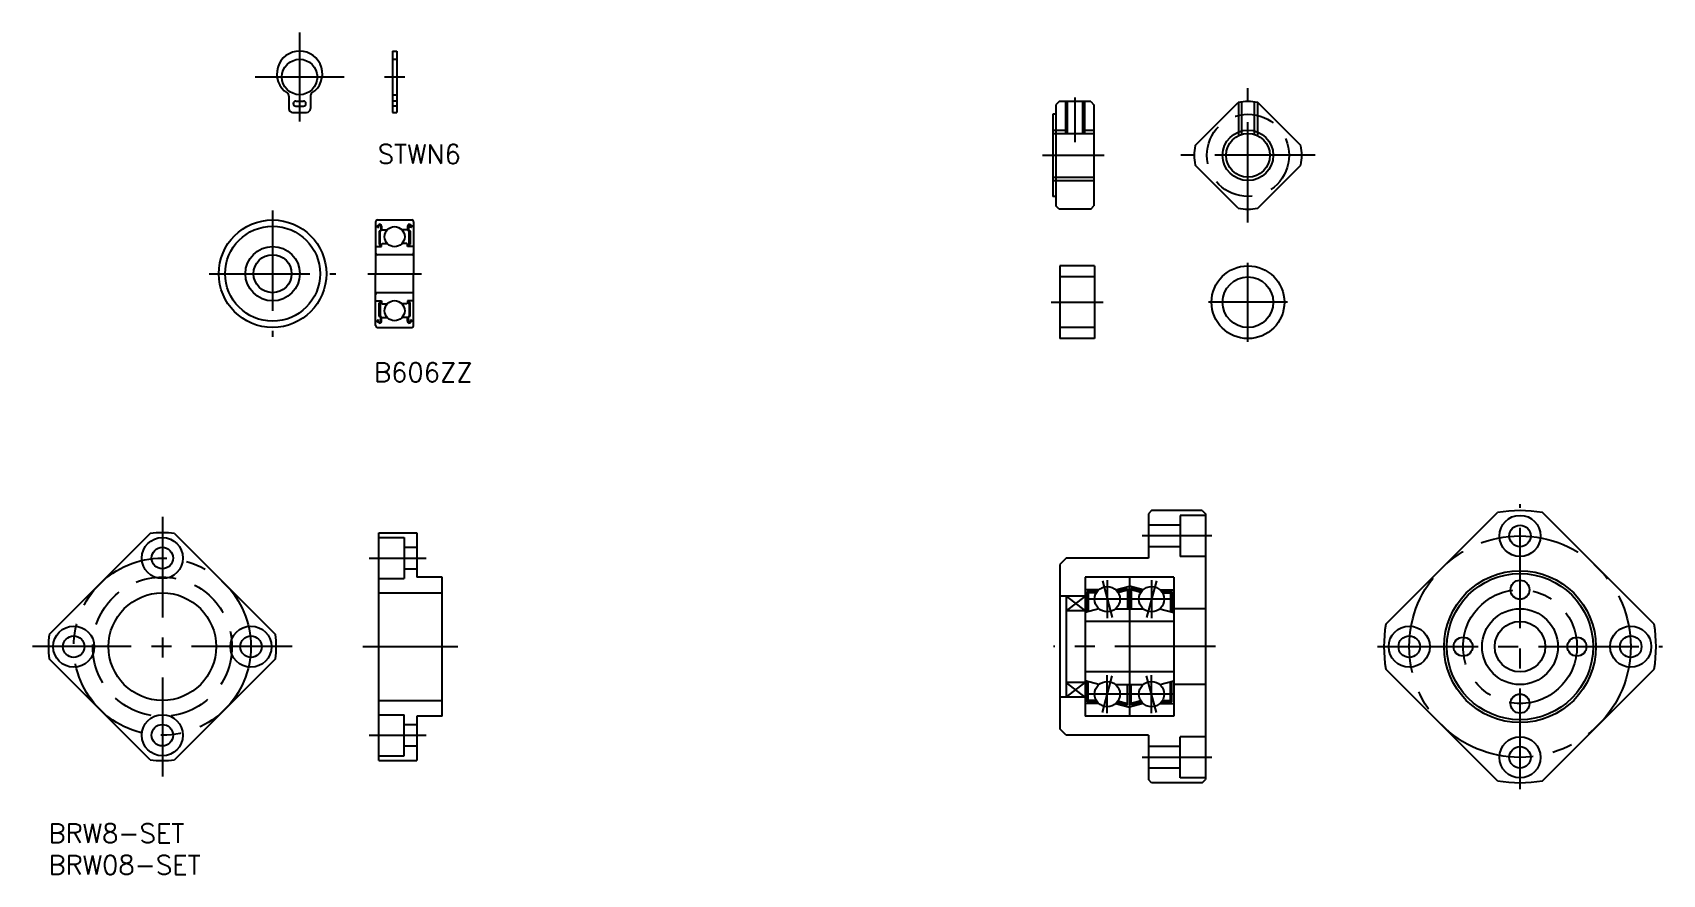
# Model space of a CAD drawing. Extents: x -3 to 255, y -8 to 125.
import ezdxf

# ---------------------------------------------------------------- set-up
doc = ezdxf.new("R2010")
doc.units = 0
doc.header["$LTSCALE"] = 0.5
doc.linetypes.add('CENTER', pattern=[50.8, 31.75, -6.35, 6.35, -6.35])
doc.linetypes.add('DASHED', pattern=[19.05, 12.7, -6.35])
for name, color, linetype in [('MSM_CENTER', 1, 'CENTER'), ('MSM_CONTINUOUS', 7, 'CONTINUOUS'), ('MSM_DASHED', 4, 'DASHED'), ('MSM_NARROW', 5, 'CONTINUOUS'), ('MSM_PART_NUMBER', 7, 'CONTINUOUS')]:
    doc.layers.add(name, color=color, linetype=linetype)
doc.styles.get("Standard").update_dxf_attribs({"font": 'txt.shx', "height": 3, "bigfont": 'bigfont.shx'})

# ---------------------------------------------------------------- blocks, each defined once
blk = doc.blocks.new('*U57')
at = {"layer": 'MSM_PART_NUMBER'}
blk.add_text('BRW8-SET', height=3, dxfattribs=at).set_placement((0, -3))
blk = doc.blocks.new('*U58')
at = {"layer": 'MSM_PART_NUMBER'}
blk.add_text('BRW08-SET', height=3, dxfattribs=at).set_placement((0, -8))

msp = doc.modelspace()

# ---------------------------------------------------------------- linework, layer by layer
at = {"layer": 'MSM_CENTER', "color": 1, "linetype": 'CENTER'}
for p, q in [((39.69, 125.06), (39.69, 111.03)), ((32.68, 118.04), (46.71, 118.04)), ((53.11, 118.04), (56.32, 118.04)), ((35.42, 96.95), (35.42, 76.95)), ((25.42, 86.95), (45.42, 86.95)), ((50.46, 86.95), (58.94, 86.95)), ((18, 48.5), (18, 7.5)), ((50.7, 42), (59.7, 42)), ((38.5, 28), (-2.5, 28)), ((49.7, 28), (64.7, 28)), ((50.7, 14), (59.7, 14))]:
    msp.add_line(p, q, dxfattribs=at)
at = {"layer": 'MSM_CENTER'}
for p, q in [((189.53, 95.04), (189.53, 116.29)), ((162.18, 114.8), (162.18, 107.72)), ((157.06, 105.66), (166.81, 105.66)), ((200.15, 105.66), (178.9, 105.66)), ((189.53, 76.19), (189.53, 88.69)), ((158.42, 82.44), (166.67, 82.44)), ((195.78, 82.44), (183.28, 82.44)), ((232.51, 5.5), (232.51, 50.5)), ((183.8, 45.5), (172.8, 45.5)), ((166.52, 38.4), (168.08, 32.6)), ((167.3, 38.5), (167.3, 32.5)), ((175.08, 38.4), (173.52, 32.6)), ((174.3, 38.5), (174.3, 32.5)), ((177.8, 35.5), (163.8, 35.5)), ((184.39, 28), (158.8, 28)), ((210.01, 28), (255.01, 28)), ((166.52, 17.6), (168.08, 23.4)), ((167.3, 17.5), (167.3, 23.5)), ((175.08, 17.6), (173.52, 23.4)), ((174.3, 17.5), (174.3, 23.5)), ((177.8, 20.5), (163.8, 20.5)), ((183.8, 10.5), (172.8, 10.5))]:
    msp.add_line(p, q, dxfattribs=at)
for radius in [17.5, 9]:
    msp.add_circle((232.51, 28), radius, dxfattribs=at)
at = {"layer": 'MSM_CENTER', "color": 1, "linetype": 'CENTER'}
msp.add_circle((18, 28), 14, dxfattribs=at)
at = {"layer": 'MSM_CONTINUOUS'}
for p, q in [((54.35, 122.14), (54.35, 112.44)), ((54.35, 122.14), (55.05, 122.14)), ((55.05, 122.14), (55.05, 112.44)), ((37.99, 115.02), (37.99, 113.04)), ((39.09, 114.24), (40.3, 114.24)), ((39.09, 113.44), (40.3, 113.44)), ((39.69, 115.24), (39.69, 114.24)), ((39.69, 113.44), (39.69, 112.44)), ((41.39, 115.02), (41.39, 113.04)), ((159.68, 114.16), (159.18, 113.66)), ((159.18, 113.66), (159.18, 97.66)), ((164.68, 114.16), (159.68, 114.16)), ((164.68, 114.16), (165.18, 113.66)), ((165.18, 113.66), (165.18, 97.66)), ((181.17, 107.2), (187.98, 114.02)), ((197.88, 107.2), (191.07, 114.02)), ((38.59, 112.44), (40.8, 112.44)), ((54.35, 112.44), (55.05, 112.44)), ((158.68, 112.16), (158.68, 99.16)), ((159.18, 112.16), (158.68, 112.16)), ((187.98, 97.3), (181.17, 104.12)), ((191.07, 97.3), (197.88, 104.12)), ((159.18, 99.16), (158.68, 99.16)), ((52, 95.45), (57.4, 95.45)), ((159.68, 97.16), (159.18, 97.66)), ((164.68, 97.16), (159.68, 97.16)), ((164.68, 97.16), (165.18, 97.66)), ((51.7, 95.15), (51.7, 86.95)), ((51.7, 94.55), (51.8, 94.45)), ((51.8, 94.45), (52.01, 94.45)), ((52.01, 94.45), (52.11, 94.62)), ((52.06, 94.28), (52.16, 94.21)), ((52.12, 94.39), (52.22, 94.56)), ((52.23, 94.32), (52.12, 94.39)), ((52.16, 94.21), (52.23, 94.32)), ((52.51, 93.9), (52.26, 93.65)), ((52.26, 93.65), (52.26, 91.59)), ((52.64, 93.85), (52.39, 93.6)), ((52.39, 91.59), (52.39, 93.6)), ((52.51, 94.48), (52.51, 93.9)), ((52.64, 94.48), (52.64, 93.85)), ((52.64, 94), (52.74, 93.9)), ((52.74, 93.9), (53.55, 93.9)), ((56.65, 93.9), (55.84, 93.9)), ((56.75, 94), (56.65, 93.9)), ((56.75, 94.48), (56.75, 93.85)), ((56.75, 93.85), (57.01, 93.6)), ((56.88, 94.48), (56.88, 93.9)), ((56.88, 93.9), (57.13, 93.65)), ((57.01, 91.59), (57.01, 93.6)), ((57.13, 93.65), (57.13, 91.59)), ((57.16, 94.32), (57.27, 94.39)), ((57.23, 94.21), (57.16, 94.32)), ((57.27, 94.39), (57.17, 94.56)), ((57.34, 94.28), (57.23, 94.21)), ((57.38, 94.45), (57.28, 94.62)), ((57.6, 94.45), (57.38, 94.45)), ((57.7, 94.55), (57.6, 94.45)), ((57.7, 95.15), (57.7, 86.95)), ((51.7, 91.15), (51.8, 91.25)), ((51.8, 91.25), (52.64, 91.25)), ((52.57, 91.59), (52.39, 91.59)), ((52.39, 91.47), (52.57, 91.47)), ((52.57, 91.47), (52.57, 91.59)), ((52.64, 91.6), (52.74, 91.7)), ((52.64, 91.25), (52.64, 91.6)), ((52.74, 91.7), (53.55, 91.7)), ((56.65, 91.7), (55.84, 91.7)), ((56.75, 91.6), (56.65, 91.7)), ((56.75, 91.25), (56.75, 91.6)), ((57.6, 91.25), (56.75, 91.25)), ((56.82, 91.59), (57.01, 91.59)), ((56.82, 91.47), (56.82, 91.59)), ((57.01, 91.47), (56.82, 91.47)), ((57.7, 91.15), (57.6, 91.25)), ((57.4, 89.95), (52, 89.95)), ((54.7, 89.95), (54.7, 89.95)), ((56.05, 89.95), (56.05, 89.95)), ((159.8, 88.19), (159.8, 76.69)), ((165.3, 88.19), (159.8, 88.19)), ((165.3, 88.19), (165.3, 76.69)), ((51.7, 78.75), (51.7, 86.95)), ((57.7, 78.75), (57.7, 86.95)), ((51.7, 82.75), (51.8, 82.65)), ((51.8, 82.65), (52.64, 82.65)), ((57.4, 83.95), (52, 83.95)), ((52.39, 82.43), (52.57, 82.43)), ((52.57, 82.43), (52.57, 82.3)), ((52.64, 82.65), (52.64, 82.3)), ((57.6, 82.65), (56.75, 82.65)), ((56.75, 82.65), (56.75, 82.3)), ((57.01, 82.43), (56.82, 82.43)), ((56.82, 82.43), (56.82, 82.3)), ((57.7, 82.75), (57.6, 82.65)), ((52.26, 80.25), (52.26, 82.3)), ((52.51, 80), (52.26, 80.25)), ((52.39, 82.3), (52.39, 80.3)), ((52.57, 82.3), (52.39, 82.3)), ((52.64, 80.05), (52.39, 80.3)), ((52.51, 79.42), (52.51, 80)), ((52.64, 82.3), (52.74, 82.2)), ((52.64, 79.42), (52.64, 80.05)), ((52.64, 79.9), (52.74, 80)), ((52.74, 82.2), (53.55, 82.2)), ((52.74, 80), (53.55, 80)), ((56.65, 82.2), (55.84, 82.2)), ((56.65, 80), (55.84, 80)), ((56.75, 82.3), (56.65, 82.2)), ((56.75, 79.9), (56.65, 80)), ((56.75, 80.05), (57.01, 80.3)), ((56.75, 79.42), (56.75, 80.05)), ((56.82, 82.3), (57.01, 82.3)), ((56.88, 80), (57.13, 80.25)), ((56.88, 79.42), (56.88, 80)), ((57.01, 82.3), (57.01, 80.3)), ((57.13, 80.25), (57.13, 82.3)), ((51.7, 79.35), (51.8, 79.45)), ((51.8, 79.45), (52.01, 79.45)), ((52, 78.45), (57.4, 78.45)), ((52.01, 79.45), (52.11, 79.28)), ((52.06, 79.62), (52.16, 79.68)), ((52.23, 79.57), (52.12, 79.51)), ((52.12, 79.51), (52.22, 79.34)), ((52.16, 79.68), (52.23, 79.57)), ((57.23, 79.68), (57.16, 79.57)), ((57.16, 79.57), (57.27, 79.51)), ((57.27, 79.51), (57.17, 79.34)), ((57.34, 79.62), (57.23, 79.68)), ((57.38, 79.45), (57.28, 79.28)), ((57.6, 79.45), (57.38, 79.45)), ((57.7, 79.35), (57.6, 79.45)), ((165.3, 76.69), (159.8, 76.69)), ((174.3, 49.5), (173.8, 49)), ((173.8, 49), (173.8, 42)), ((182.3, 49.5), (174.3, 49.5)), ((182.3, 49.5), (182.8, 49)), ((182.8, 49), (182.8, 7)), ((211.3, 31.54), (228.97, 49.21)), ((253.72, 31.54), (236.05, 49.21)), ((178.8, 47.2), (173.8, 47.2)), ((182.8, 48.75), (178.8, 48.75)), ((178.8, 48.75), (178.8, 42.25)), ((16.1, 45.9), (0.1, 29.9)), ((19.9, 45.9), (35.9, 29.9)), ((52.2, 46), (58.2, 46)), ((52.2, 10), (52.2, 46)), ((52.2, 45.25), (56.2, 45.25)), ((56.2, 45.25), (56.2, 38.75)), ((58.2, 46), (58.2, 39)), ((178.8, 43.8), (173.8, 43.8)), ((56.2, 43.7), (58.2, 43.7)), ((160.8, 42), (159.8, 41)), ((173.8, 42), (160.8, 42)), ((182.8, 42.25), (178.8, 42.25)), ((52.2, 38.75), (56.2, 38.75)), ((56.2, 40.3), (58.2, 40.3)), ((62.2, 39), (58.2, 39)), ((62.2, 17), (62.2, 39)), ((159.8, 41), (159.8, 15)), ((177.8, 39), (163.8, 39)), ((163.8, 39), (163.8, 17)), ((170.8, 39), (170.8, 17)), ((177.8, 39), (177.8, 17)), ((52.2, 36.5), (62.2, 36.5)), ((165.98, 37), (163.8, 37)), ((164.1, 36.7), (164.1, 33.5)), ((165.7, 36.7), (164.1, 36.7)), ((164.3, 36.5), (164.3, 33.55)), ((165.57, 36.5), (164.3, 36.5)), ((168.62, 37), (170.8, 37.58)), ((168.86, 36.75), (170.5, 37.19)), ((168.98, 36.58), (170.5, 36.99)), ((170.5, 37.19), (170.5, 34)), ((172.98, 37), (170.8, 37.58)), ((171.1, 37.19), (171.1, 34)), ((172.74, 36.75), (171.1, 37.19)), ((172.62, 36.58), (171.1, 36.99)), ((175.62, 37), (177.8, 37)), ((175.9, 36.7), (177.5, 36.7)), ((176.03, 36.5), (177.3, 36.5)), ((177.3, 36.5), (177.3, 33.55)), ((177.5, 36.7), (177.5, 33.5)), ((163.8, 36), (159.8, 36)), ((163.8, 36), (160.8, 36)), ((160.8, 36), (160.8, 20)), ((163.8, 33.65), (160.8, 33.65)), ((165.98, 34), (163.8, 33.42)), ((168.62, 34), (172.98, 34)), ((175.62, 34), (177.8, 33.42)), ((182.8, 34), (177.8, 34)), ((177.8, 32), (163.8, 32)), ((16.1, 10.1), (0.1, 26.1)), ((35.9, 26.1), (19.9, 10.1)), ((177.8, 24), (163.8, 24)), ((228.97, 6.79), (211.3, 24.46)), ((236.05, 6.79), (253.72, 24.46)), ((163.8, 22.35), (160.8, 22.35)), ((165.98, 22), (163.8, 22.58)), ((164.1, 19.3), (164.1, 22.5)), ((164.3, 19.5), (164.3, 22.45)), ((168.62, 22), (172.98, 22)), ((170.5, 18.81), (170.5, 22)), ((171.1, 18.81), (171.1, 22)), ((175.62, 22), (177.8, 22.58)), ((177.3, 19.5), (177.3, 22.45)), ((177.5, 19.3), (177.5, 22.5)), ((182.8, 22), (177.8, 22)), ((52.2, 19.5), (62.2, 19.5)), ((163.8, 20), (159.8, 20)), ((165.98, 19), (163.8, 19)), ((165.7, 19.3), (164.1, 19.3)), ((165.57, 19.5), (164.3, 19.5)), ((168.62, 19), (170.8, 18.42)), ((168.86, 19.25), (170.5, 18.81)), ((168.98, 19.42), (170.5, 19.01)), ((172.98, 19), (170.8, 18.42)), ((172.62, 19.42), (171.1, 19.01)), ((172.74, 19.25), (171.1, 18.81)), ((175.62, 19), (177.8, 19)), ((175.9, 19.3), (177.5, 19.3)), ((176.03, 19.5), (177.3, 19.5)), ((52.2, 17.25), (56.2, 17.25)), ((56.2, 10.75), (56.2, 17.25)), ((56.2, 15.7), (58.2, 15.7)), ((62.2, 17), (58.2, 17)), ((58.2, 17), (58.2, 10)), ((177.8, 17), (163.8, 17)), ((160.8, 14), (159.8, 15)), ((173.8, 14), (160.8, 14)), ((173.8, 14), (173.8, 7)), ((182.8, 13.75), (178.8, 13.75)), ((178.8, 7.25), (178.8, 13.75)), ((52.2, 10.75), (56.2, 10.75)), ((56.2, 12.3), (58.2, 12.3)), ((178.8, 12.2), (173.8, 12.2)), ((52.2, 10), (58.2, 10)), ((178.8, 8.8), (173.8, 8.8)), ((174.3, 6.5), (173.8, 7)), ((182.3, 6.5), (174.3, 6.5)), ((182.8, 7.25), (178.8, 7.25)), ((182.3, 6.5), (182.8, 7))]:
    msp.add_line(p, q, dxfattribs=at)
for centre, radius in [((39.69, 118.04), 2.8), ((189.53, 105.66), 3.46), ((35.42, 86.95), 8.5), ((35.42, 86.95), 7.5), ((54.7, 92.8), 1.59), ((35.42, 86.95), 4.3), ((35.42, 86.95), 3), ((189.53, 82.44), 5.75), ((189.53, 82.44), 4), ((54.7, 81.1), 1.59), ((232.51, 45.5), 3.25), ((232.51, 45.5), 1.7), ((18, 42), 3.25), ((18, 42), 1.7), ((232.51, 28), 12), ((232.51, 28), 11.55), ((18, 28), 8.5), ((167.3, 35.5), 2), ((174.3, 35.5), 2), ((232.51, 37), 1.5), ((232.51, 28), 6), ((4, 28), 3.25), ((32, 28), 3.25), ((215.01, 28), 3.25), ((232.51, 28), 4), ((250.01, 28), 3.25), ((4, 28), 1.7), ((32, 28), 1.7), ((215.01, 28), 1.7), ((223.51, 28), 1.5), ((241.51, 28), 1.5), ((250.01, 28), 1.7), ((167.3, 20.5), 2), ((174.3, 20.5), 2), ((232.51, 19), 1.5), ((18, 14), 3.25), ((18, 14), 1.7), ((232.51, 10.5), 3.25), ((232.51, 10.5), 1.7)]:
    msp.add_circle(centre, radius, dxfattribs=at)
for centre, radius, start, end in [((39.69, 118.54), 3.6, 302.8505, 237.1495), ((37.39, 115.02), 0.6, 0, 54.9004), ((39.09, 113.84), 0.4, 90, 270), ((40.29, 113.84), 0.4, 270, 90), ((41.99, 115.02), 0.6, 125.0996, 180), ((189.53, 105.66), 8.5, 79.5603, 100.4397), ((38.59, 113.04), 0.6, 180, 270), ((40.79, 113.04), 0.6, 270, 0), ((189.53, 105.66), 8.5, 169.5603, 190.4397), ((189.53, 105.66), 8.5, 349.5603, 10.4397), ((52, 95.15), 0.3, 90, 180), ((57.4, 95.15), 0.3, 0, 90), ((189.53, 105.66), 8.5, 259.5603, 280.4397), ((52.12, 94.39), 0.126, 149.9926, 240.0026), ((52.36, 94.48), 0.282, 0, 150.0017), ((52.36, 94.48), 0.156, 0, 150.0019), ((57.04, 94.48), 0.282, 29.9983, 180), ((57.04, 94.48), 0.156, 29.9981, 180), ((57.27, 94.39), 0.126, 299.9974, 30.0074), ((52, 90.25), 0.3, 180, 270), ((52.39, 91.59), 0.126, 180.0001, 270), ((57.01, 91.59), 0.126, 270, 359.9999), ((57.4, 90.25), 0.3, 270, 0), ((52, 83.65), 0.3, 90, 180), ((52.39, 82.3), 0.126, 90, 179.9999), ((57.01, 82.3), 0.126, 0.0001, 90), ((57.4, 83.65), 0.3, 0, 90), ((52, 78.75), 0.3, 180, 270), ((52.12, 79.51), 0.126, 119.9974, 210.0074), ((52.36, 79.42), 0.282, 209.9983, 0), ((52.36, 79.42), 0.156, 209.9981, 0), ((57.04, 79.42), 0.282, 180, 330.0017), ((57.04, 79.42), 0.156, 180, 330.0019), ((57.27, 79.51), 0.126, 329.9926, 60.0026), ((57.4, 78.75), 0.3, 270, 0), ((232.51, 28), 21.5, 80.516, 99.484), ((18, 28), 18, 83.9424, 96.0576), ((232.51, 28), 21.5, 170.516, 189.484), ((232.51, 28), 21.5, 350.516, 9.484), ((18, 28), 18, 173.9424, 186.0576), ((18, 28), 18, 353.9424, 6.0576), ((18, 28), 18, 263.9424, 276.0576), ((232.51, 28), 21.5, 260.516, 279.484)]:
    msp.add_arc(centre, radius, start, end, dxfattribs=at)
at = {"layer": 'MSM_DASHED'}
for p, q in [((54.35, 120.84), (55.05, 120.84)), ((54.35, 115.24), (55.05, 115.24)), ((55.05, 114.24), (54.35, 114.24)), ((55.05, 113.44), (54.35, 113.44)), ((160.68, 114.16), (160.68, 109.12)), ((160.95, 114.16), (160.95, 109.12)), ((163.41, 114.16), (163.41, 109.12)), ((163.68, 114.16), (163.68, 109.12)), ((188.03, 114.03), (188.03, 108.78)), ((188.53, 114.1), (188.53, 108.97)), ((190.53, 114.1), (190.53, 108.97)), ((191.03, 114.03), (191.03, 108.78)), ((158.68, 109.66), (160.68, 109.66)), ((158.68, 109.12), (165.18, 109.12)), ((163.68, 109.66), (165.18, 109.66)), ((158.68, 102.2), (165.18, 102.2)), ((158.68, 101.66), (165.18, 101.66)), ((165.3, 86.44), (159.8, 86.44)), ((165.3, 78.44), (159.8, 78.44))]:
    msp.add_line(p, q, dxfattribs=at)
for centre, radius in [((189.53, 105.66), 6.5), ((18, 28), 11)]:
    msp.add_circle(centre, radius, dxfattribs=at)
at = {"layer": 'MSM_NARROW'}
for p, q in [((163.8, 36), (160.8, 33.65)), ((160.8, 36), (163.8, 33.65)), ((163.8, 20), (160.8, 22.35)), ((160.8, 20), (163.8, 22.35))]:
    msp.add_line(p, q, dxfattribs=at)
msp.add_circle((189.53, 105.66), 4, dxfattribs=at)

# ---------------------------------------------------------------- block references
at = {"layer": 'MSM_CONTINUOUS'}
for name in ['*U57', '*U58']:
    msp.add_blockref(name, (0, 0), dxfattribs=at)

# ---------------------------------------------------------------- texts
at = {"layer": 'MSM_PART_NUMBER'}
for s, p in [('STWN6', (52.04, 104.35)), ('B606ZZ', (51.45, 69.85))]:
    msp.add_text(s, height=3, dxfattribs=at).set_placement(p)

doc.saveas('drawing.dxf')
